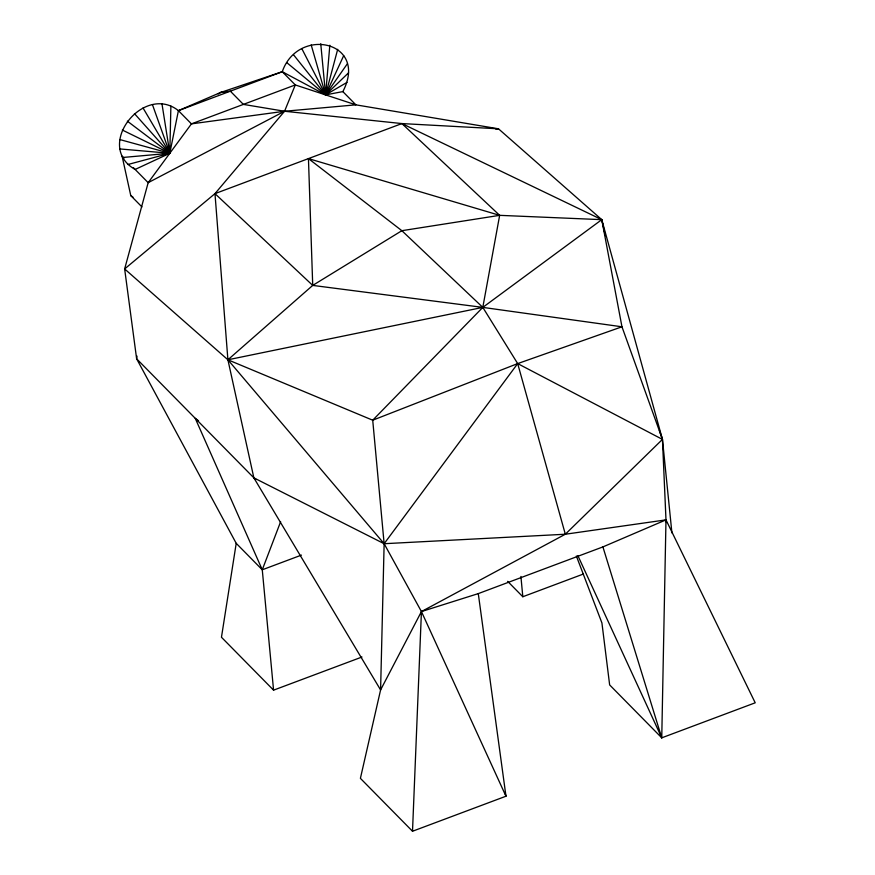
<?xml version="1.0" encoding="UTF-8"?>
<svg xmlns="http://www.w3.org/2000/svg" width="875" height="875" viewBox="0 0 875 875"><rect width="100%" height="100%" fill="white"/><g stroke="black" fill="none" stroke-linecap="round" stroke-linejoin="round"><path stroke-width="1.31" d="M605.27 235.572L601.77 219.658L482.803 307.388L372.717 420.208L384.136 543.714L380.592 689.938L360.402 778.345L412.508 831.25L505.969 796.217L421.433 611.57L384.136 543.714L227.905 359.789L124.644 268.942L214.977 193.637L284.55 111.256L295.291 84.941L191.439 123.867L148.17 182.678L124.644 268.942L136.631 358.805L253.859 477.848L384.136 543.714L565.327 534.231L665.984 519.87L755.212 702.8L661.752 737.833L665.984 519.87L662.452 439.392L601.77 219.658L498.498 128.811L355.873 104.836L295.291 84.941L282.264 71.717L220.522 92.509L178.412 110.644C143.675 82.972 93.8 146.07 135.144 169.455L169.805 153.278L178.412 110.644L282.264 71.717C298.069 25.802 369.02 41.497 342.847 91.602L325.588 94.883L282.264 71.717M127.903 164.511L169.805 153.278L170.888 106.094M412.508 831.25L421.433 611.57L565.327 534.231L662.452 439.392L659.378 430.38M286.803 62.639L325.588 94.883L329.831 45.248M137.025 356.114L136.631 358.805L236.217 543.331L262.27 569.789L273.569 690.156L361.977 657.016M236.217 543.331L221.462 637.252L273.569 690.156M218.225 93.986L220.522 92.509L230.344 91.175L243.37 104.398L284.55 111.256L401.909 123.572L499.658 215.338L482.803 307.388L517.683 363.595L565.327 534.231M293.508 54.764L325.588 94.883L337.695 49.306M301.427 555.111L262.27 569.789L280.634 521.686M301.853 48.705L325.588 94.883L343.711 55.617M311.183 44.931L325.588 94.883L347.43 63.667M384.136 543.714L517.683 363.595L621.961 326.791L601.77 219.658L401.909 123.572L214.977 193.637L227.905 359.789L253.859 477.848L380.592 689.938L421.433 611.57L478.286 593.611L602.908 546.908L665.984 519.87L666.466 522.561M320.753 43.75L325.588 94.883L348.545 72.833M671.913 532.919L662.452 439.392L517.683 363.595L372.717 420.208L227.905 359.789L312.725 285.403L401.866 230.694L499.658 215.338L601.77 219.658M325.588 94.883L346.981 82.403M342.847 91.602L355.873 104.836L284.55 111.256L148.17 182.678L133.284 167.562M507.653 581.35L522.812 596.739L583.439 574.011M227.905 359.789L482.803 307.388L621.961 326.791L662.452 439.392M284.55 111.256L191.439 123.867L178.412 110.644M220.522 92.509L224.514 91.995M495.786 129.117L498.498 128.811L401.909 123.572M122.686 157.489L169.805 153.278L162.006 104.059M119.908 148.947L169.805 153.278L152.469 104.694M312.725 285.403L482.803 307.388L401.866 230.694L308.448 158.605L312.725 285.403L214.977 193.637M119.787 139.552L169.805 153.278L143.03 107.964M308.448 158.605L499.658 215.338M122.336 130.025L169.805 153.278L134.433 113.586M123.977 158.113L122.117 156.231L130.769 195.584L132.978 197.116M198.516 420.788L195.245 418.327L262.27 569.789M127.345 121.144L169.805 153.278M253.859 477.848L256.025 479.489M130.769 195.584L141.936 206.916M602.908 546.908L661.752 737.833L609.645 684.917L601.923 622.956L576.352 556.008M577.85 555.603L661.752 737.833M505.203 793.592L505.969 796.217L478.286 593.611M520.909 576.45L522.812 596.739"/></g></svg>
